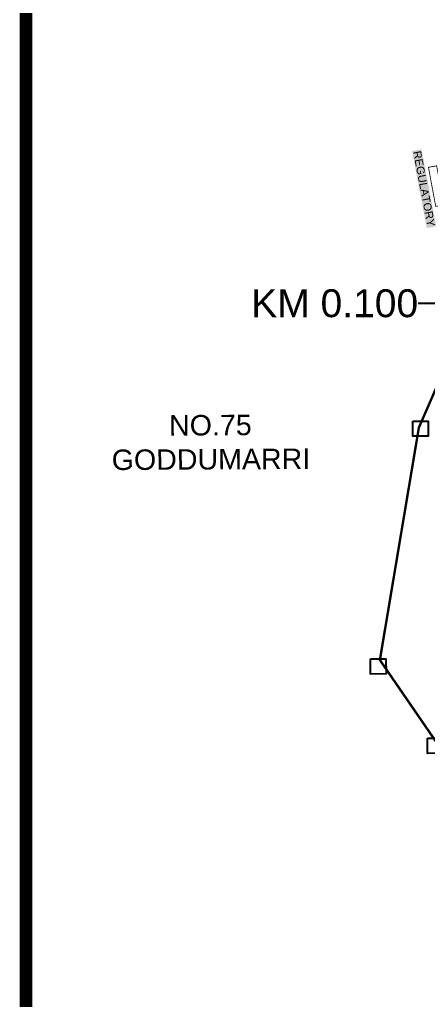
# Model space of a CAD drawing. Header units: inches. Extents: x 177226 to 184368, y 1611776 to 1619278.
# Drawn here: x 177226 to 177738, y 1614704 to 1615934 of the extents above; entities that cross this region are included whole.
import ezdxf
from ezdxf import colors
from ezdxf.entities.mleader import LeaderData, LeaderLine
from ezdxf.math import Vec2, Vec3

# ---------------------------------------------------------------- set-up
doc = ezdxf.new("R2010")
doc.units = ezdxf.units.IN
doc.header["$MEASUREMENT"] = 0
for name, color, linetype in [('CANAL1', 7, 'Continuous'), ('PAPER SIZE', 5, 'Continuous'), ('STRUCTURE', 5, 'Continuous'), ('text2', 7, 'Continuous'), ('VILLAGE BOUNDARY', 5, 'Continuous'), ('VILLAGE BOUNDARY STONES', 1, 'Continuous'), ('VILLAGE STONES', 240, 'Continuous')]:
    doc.layers.add(name, color=color, linetype=linetype)
doc.styles.get("Standard").update_dxf_attribs({"font": 'arial.ttf'})

msp = doc.modelspace()

# ---------------------------------------------------------------- linework, layer by layer
at = {"layer": 'CANAL1', "color": 200, "const_width": 1}
msp.add_lwpolyline([(177738.2, 1615748.8), (177748.5, 1615750.7), (177757.5, 1615701.7), (177747.3, 1615699.8)], close=True, dxfattribs=at)
at = {"layer": 'PAPER SIZE', "color": 5, "const_width": 16}
msp.add_lwpolyline([(177233.8, 1617381.4), (184360.5, 1617381.4), (184360.5, 1611783.6), (177233.8, 1611783.6)], close=True, dxfattribs=at)
at = {"layer": 'VILLAGE BOUNDARY', "const_width": 3}
msp.add_lwpolyline([(178759.6, 1613444.7), (178598.2, 1613582.1), (178503.2, 1613802.4), (178481.7, 1613892), (178467.4, 1613959.8), (178451.2, 1614065.2), (178392.9, 1614182.3), (178319.8, 1614248.5), (178267, 1614315.2), (178066.9, 1614596.2), (177999.5, 1614688.5), (177978.4, 1614720.9), (177945, 1614750), (177788.1, 1614974.9), (177754.1, 1615019.3), (177677.3, 1615131.1), (177726.2, 1615422.5), (177775.1, 1615534.7), (177846.9, 1615631.5), (177893.7, 1615686.8), (177914.2, 1615704.1)], dxfattribs=at)
at = {"layer": 'VILLAGE BOUNDARY STONES'}
for points in [[(177718.5, 1615430.6), (177737.9, 1615430.7), (177738, 1615411.8), (177718.7, 1615411.7)], [(177665.6, 1615132.4), (177684.9, 1615132.5), (177685, 1615113.6), (177665.7, 1615113.5)], [(177736.8, 1615032.9), (177756.1, 1615033), (177756.3, 1615014.1), (177736.9, 1615014)]]:
    msp.add_lwpolyline(points, close=True, dxfattribs=at)

# ---------------------------------------------------------------- texts
at = {"layer": 'STRUCTURE', "color": 5, "insert": (177728.7, 1615770.2), "char_height": 10, "width": 96.246, "attachment_point": 1, "rotation": 280.785, "bg_fill": 1, "box_fill_scale": 1.1, "bg_fill_color": 7, "bg_fill_true_color": 16777215, "bg_fill_transparency": 0}
msp.add_mtext('REGULATORY', dxfattribs=at)
at = {"layer": 'text2', "insert": (177338.3, 1615437.6), "char_height": 25.651, "width": 248.847, "attachment_point": 1, "rotation": 0.3357}
msp.add_mtext('\\pi74.72233;NO.75 \\P\\pi2.56336;GODDUMARRI', dxfattribs=at)

# ---------------------------------------------------------------- leaders
at = {"layer": 'VILLAGE STONES', "color": 1}
ml = msp.add_multileader_mtext('Standard', dxfattribs=at)
ml.set_content('KM 0.100', color=1)
ml.set_leader_properties()
ml.build(insert=Vec2(0, 0))
ml.multileader.update_dxf_attribs({"dogleg_length": 0.36, "arrow_head_size": 30})
ctx = ml.context
ctx.base_point, ctx.char_height, ctx.arrow_head_size, ctx.landing_gap_size, ctx.plane_origin = Vec3(177521.8, 1615578.1), 35, 30, 0.09, Vec3(177418.8, 1615633.2)
ctx.text_align_type = 2
notes = []
notes.append((ctx, [(1, (1, 1, 0), (177746.3, 1615578.1), (-1, 0), 21, [(0, [(177849.3, 1615634.3)], 0, [])])]))
ctx.mtext.insert, ctx.mtext.alignment, ctx.mtext.flow_direction = Vec3(177725.3, 1615595.9), 3, 5
for ctx, leaders in notes:
    for number, flags, end, landing, length, lines in leaders:
        leader = LeaderData()
        leader.index, (leader.has_last_leader_line, leader.has_dogleg_vector, leader.attachment_direction) = number, flags
        leader.last_leader_point, leader.dogleg_vector, leader.dogleg_length = Vec3(end), Vec3(landing), length
        for number, points, colour, breaks in lines:
            line = LeaderLine()
            line.index, line.vertices, line.color, line.breaks = number, Vec3.list(points), colors.encode_raw_color(colour), breaks
            leader.lines.append(line)
        ctx.leaders.append(leader)

doc.saveas('drawing.dxf')
